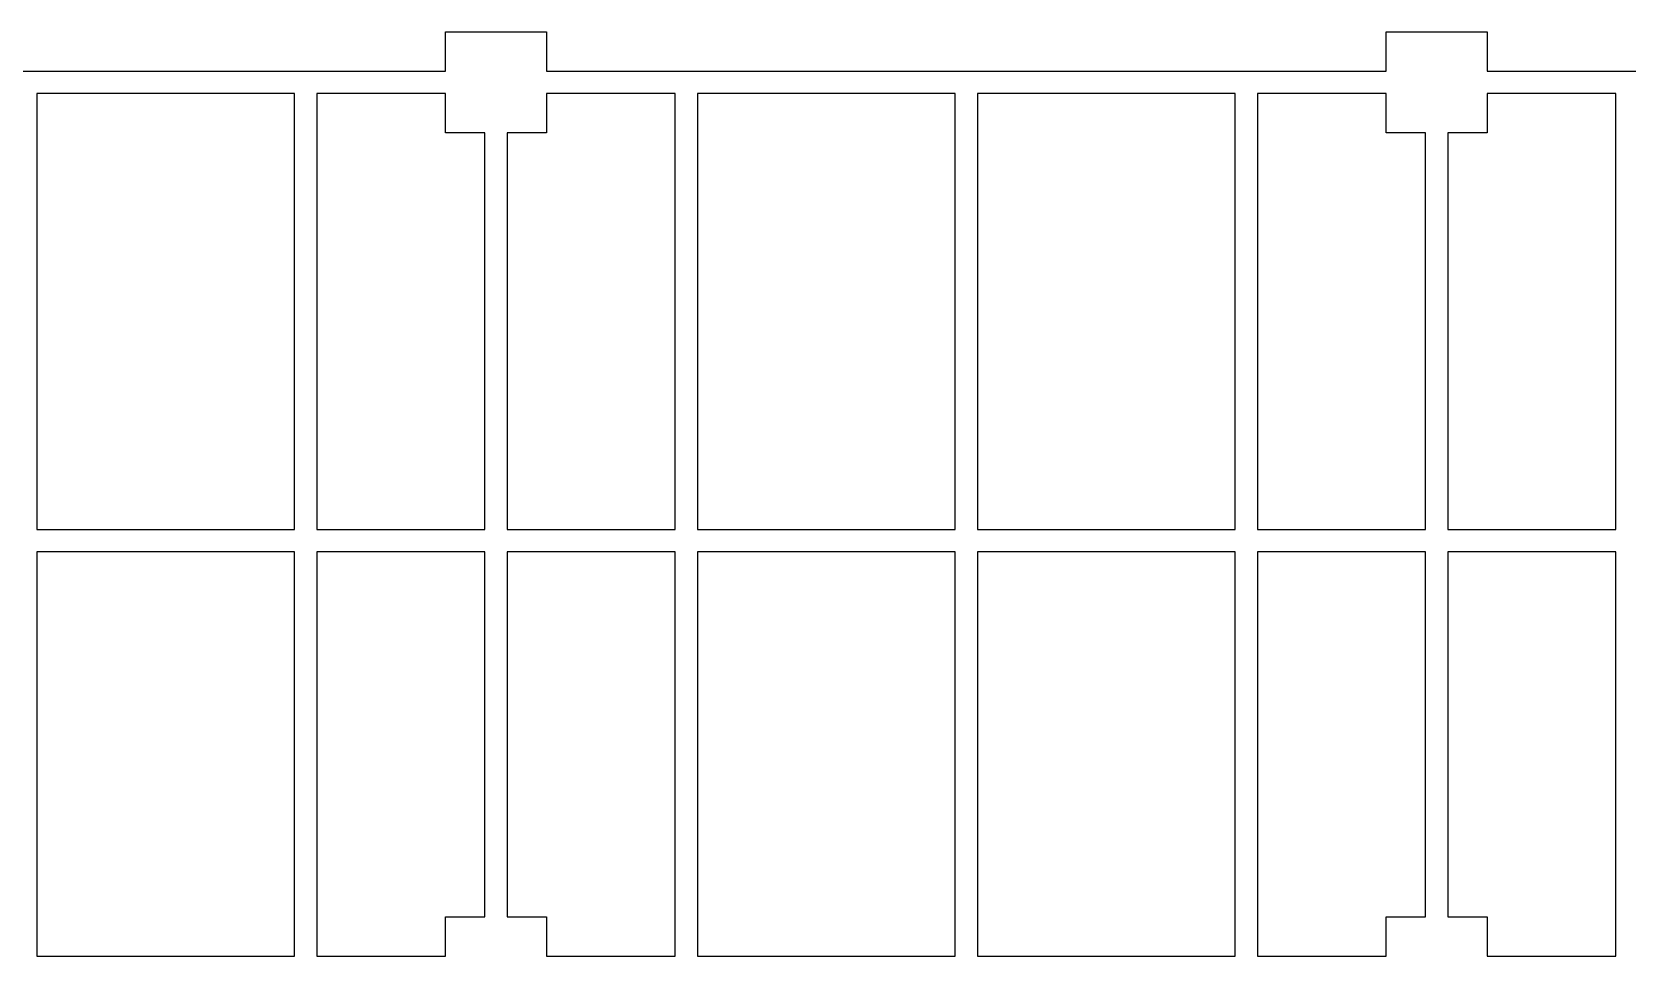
# Model space of a CAD drawing. Extents: x -960 to 27370, y -3283 to 11880.
# Drawn here: x 3906 to 5330, y 10674 to 11499 of the extents above; entities that cross this region are included whole.
import ezdxf
from ezdxf.enums import TextEntityAlignment as Align

# ---------------------------------------------------------------- set-up
doc = ezdxf.new("R2010")
doc.units = 0
doc.header["$LTSCALE"] = 100
for name, color, linetype in [('0-xref', 8, 'Continuous'), ('X-S-FAB-L10$0$0-DIM-TXT', 8, 'Continuous'), ('X-S-FAB-L10$0$Steel Frame-188K', 8, 'Continuous')]:
    doc.layers.add(name, color=color, linetype=linetype)
doc.styles.add('X-S-FAB-L10$0$CHINA', font='simplex.shx', dxfattribs={"width": 0.75, "bigfont": 'chineset.shx'})
doc.styles.add('X-S-FAB-L10$0$Standard', font='', dxfattribs={"width": 0.8})
doc.styles.add('X-S-FAB-L10$0$TG_NOTE_TEXT', font='simplex.shx', dxfattribs={"width": 0.75, "bigfont": 'chineset.shx'})
doc.styles.get('X-S-FAB-L10$0$Standard').set_extended_font_data('Microsoft JhengHei')

# ---------------------------------------------------------------- blocks, each defined once
blk = doc.blocks.new('X-S-FAB-L10')
at = {"layer": 'X-S-FAB-L10$0$Steel Frame-188K'}
blk.add_lwpolyline([(3438.494, 11464), (4275, 11464), (4275, 11499), (4365, 11499), (4365, 11464), (5115, 11464), (5115, 11499), (5205, 11499), (5205, 11464), (5955, 11464), (5955, 11499), (6045, 11499), (6045, 11464), (6795, 11464)], dxfattribs=at)
for points in [[(4140, 11444), (3910, 11444), (3910, 11054.706), (4140, 11054.706)], [(4310, 11409), (4275, 11409), (4275, 11444), (4160, 11444), (4160, 11054.706), (4310, 11054.706)], [(4480, 11444), (4365, 11444), (4365, 11409), (4330, 11409), (4330, 11054.706), (4480, 11054.706)], [(4730, 11444), (4500, 11444), (4500, 11054.706), (4730, 11054.706)], [(4980, 11444), (4750, 11444), (4750, 11054.706), (4980, 11054.706)], [(5150, 11409), (5115, 11409), (5115, 11444), (5000, 11444), (5000, 11054.706), (5150, 11054.706)], [(5320, 11444), (5205, 11444), (5205, 11409), (5170, 11409), (5170, 11054.706), (5320, 11054.706)], [(4140, 11034.706), (3910, 11034.706), (3910, 10673.606), (4140, 10673.606)], [(4310, 11034.706), (4160, 11034.706), (4160, 10673.606), (4275, 10673.606), (4275, 10708.606), (4310, 10708.606)], [(4480, 11034.706), (4330, 11034.706), (4330, 10708.606), (4365, 10708.606), (4365, 10673.606), (4480, 10673.606)], [(4730, 11034.706), (4500, 11034.706), (4500, 10673.606), (4730, 10673.606)], [(4980, 11034.706), (4750, 11034.706), (4750, 10673.606), (4980, 10673.606)], [(5150, 11034.706), (5000, 11034.706), (5000, 10673.606), (5115, 10673.606), (5115, 10708.606), (5150, 10708.606)], [(5320, 11034.706), (5170, 11034.706), (5170, 10708.606), (5205, 10708.606), (5205, 10673.606), (5320, 10673.606)]]:
    blk.add_lwpolyline(points, close=True, dxfattribs=at)
at = {"style": 'X-S-FAB-L10$0$TG_NOTE_TEXT', "width": 0.5, "flags": 1}
for p in [(7463.301, 9020), (18268.251, 8649), (11197.77, 4800.167), (16485.801, 4800.167), (25420.27, 2635), (13360, 320.001, 0), (7463.301, -33.333)]:
    blk.add_attdef('WH', text='', height=20, dxfattribs=at).set_placement(p, align=Align.BOTTOM_LEFT)
at = {"width": 0.5}
for style, p in [('X-S-FAB-L10$0$TG_NOTE_TEXT', (7585, 9020)), ('X-S-FAB-L10$0$TG_NOTE_TEXT', (18389.95, 8649)), ('X-S-FAB-L10$0$TG_NOTE_TEXT', (11117.5, 4813.5)), ('X-S-FAB-L10$0$TG_NOTE_TEXT', (16607.5, 4813.5)), ('X-S-FAB-L10$0$TG_NOTE_TEXT', (25350, 2635)), ('X-S-FAB-L10$0$Standard', (13129.375, 325.001, 0)), ('X-S-FAB-L10$0$TG_NOTE_TEXT', (7585, -20))]:
    blk.add_attdef('DESC', text='', height=10, dxfattribs=dict(at, style=style)).set_placement(p, align=Align.BOTTOM_LEFT)
for tag, style, p in [('TYPE', 'X-S-FAB-L10$0$TG_NOTE_TEXT', (7619.286, 9020)), ('NO', 'X-S-FAB-L10$0$TG_NOTE_TEXT', (7650.095, 9020)), ('TYPE', 'X-S-FAB-L10$0$TG_NOTE_TEXT', (18424.236, 8649)), ('NO', 'X-S-FAB-L10$0$TG_NOTE_TEXT', (18455.045, 8649)), ('NO', 'X-S-FAB-L10$0$TG_NOTE_TEXT', (11088.595, 4813.5)), ('TYPE', 'X-S-FAB-L10$0$TG_NOTE_TEXT', (11151.786, 4813.5)), ('TYPE', 'X-S-FAB-L10$0$TG_NOTE_TEXT', (16641.786, 4813.5)), ('NO', 'X-S-FAB-L10$0$TG_NOTE_TEXT', (16672.595, 4813.5)), ('NO', 'X-S-FAB-L10$0$TG_NOTE_TEXT', (25313, 2635)), ('TYPE', 'X-S-FAB-L10$0$TG_NOTE_TEXT', (25350, 2635)), ('NO', 'X-S-FAB-L10$0$Standard', (13100, 320.001, 0)), ('TYPE', 'X-S-FAB-L10$0$Standard', (13129.375, 320.001, 0)), ('TYPE', 'X-S-FAB-L10$0$TG_NOTE_TEXT', (7619.286, -20)), ('NO', 'X-S-FAB-L10$0$TG_NOTE_TEXT', (7650.095, -20))]:
    blk.add_attdef(tag, text='', height=10, dxfattribs=dict(at, style=style)).set_placement(p, align=Align.BOTTOM_RIGHT)
at = {"style": 'X-S-FAB-L10$0$TG_NOTE_TEXT', "width": 0.5, "flags": 1}
for rotation, p in [(180, (43, 7480)), (180, (943, 7480)), (90, (24310, 3717.77)), (270, (17080, 1711.699))]:
    blk.add_attdef('WH', text='', height=20, rotation=rotation, dxfattribs=at).set_placement(p, align=Align.BOTTOM_LEFT)
at = {"width": 0.5}
for rotation, style, p in [(180, 'X-S-FAB-L10$0$Standard', (317.625, 7480)), (180, 'X-S-FAB-L10$0$Standard', (1217.625, 7480)), (90, 'X-S-FAB-L10$0$TG_NOTE_TEXT', (24310, 3647.5)), (270, 'X-S-FAB-L10$0$TG_NOTE_TEXT', (17080, 1605))]:
    blk.add_attdef('DESC', text='', height=10, rotation=rotation, dxfattribs=dict(at, style=style)).set_placement(p, align=Align.BOTTOM_LEFT)
for tag, rotation, style, p in [('TYPE', 180, 'X-S-FAB-L10$0$Standard', (317.625, 7480)), ('NO', 180, 'X-S-FAB-L10$0$Standard', (347, 7480)), ('TYPE', 180, 'X-S-FAB-L10$0$Standard', (1217.625, 7480)), ('NO', 180, 'X-S-FAB-L10$0$Standard', (1247, 7480)), ('TYPE', 90, 'X-S-FAB-L10$0$TG_NOTE_TEXT', (24310, 3647.5)), ('NO', 90, 'X-S-FAB-L10$0$TG_NOTE_TEXT', (24310, 3610.5)), ('TYPE', 270, 'X-S-FAB-L10$0$TG_NOTE_TEXT', (17080, 1605)), ('NO', 270, 'X-S-FAB-L10$0$TG_NOTE_TEXT', (17080, 1573))]:
    blk.add_attdef(tag, text='', height=10, rotation=rotation, dxfattribs=dict(at, style=style)).set_placement(p, align=Align.BOTTOM_RIGHT)
at = {"layer": 'X-S-FAB-L10$0$0-DIM-TXT', "style": 'X-S-FAB-L10$0$CHINA', "width": 0.75}
for p in [(667.414, 7855.1, -2689.4), (22627.353, 6728.814), (25644.722, 6728.814), (24778.787, 5569.051), (1118.252, 4980), (417.801, 4594.623), (23874.84, 4355), (22927.43, 4330.122), (23749.869, 3901.367), (417.801, 3765.236), (1118.252, 3730), (417.801, 3115.79), (536.882, 2227.832), (16908.994, 1782.652), (888.445, 880.466), (16977.43, 750), (18878.841, 750), (25641.221, 553.233), (21364.03, 526.894)]:
    blk.add_attdef('HIG', text='', height=80, dxfattribs=at).set_placement(p, align=Align.MIDDLE_LEFT)

msp = doc.modelspace()

# ---------------------------------------------------------------- block references
at = {"layer": '0-xref'}
msp.add_blockref('X-S-FAB-L10', (0, 0), dxfattribs=at)

doc.saveas('drawing.dxf')
